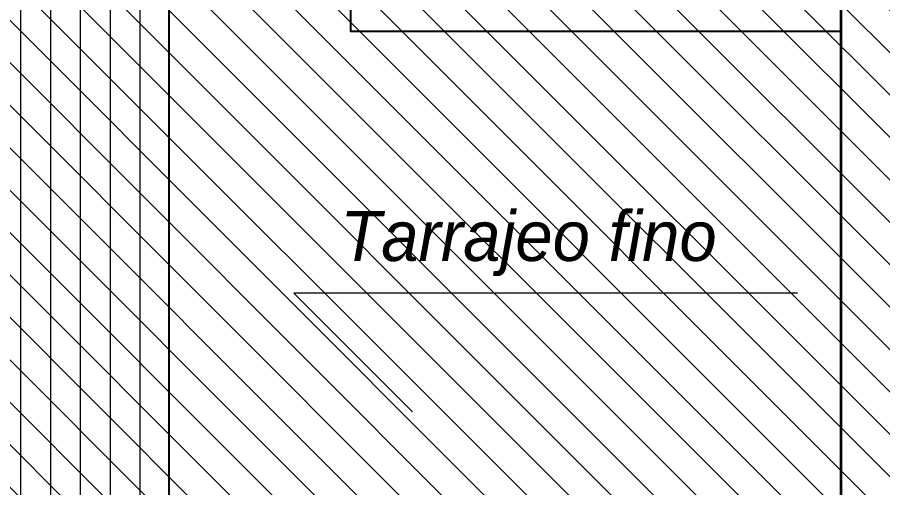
# Model space of a CAD drawing. Header units: millimetres. Extents: x 3790 to 7711, y 1449 to 3132.
# Drawn here: x 3987.296 to 3988.843, y 1452.779 to 1453.62 of the extents above; entities that cross this region are included whole.
import ezdxf

# ---------------------------------------------------------------- set-up
doc = ezdxf.new("R2010")
doc.units = ezdxf.units.MM
for name, color, linetype, lineweight in [('pluma 0.0', 33, 'Continuous', 0), ('pluma 2.5', 30, 'Continuous', 25), ('pluma 3.5', 253, 'Continuous', 35), ('TEXTO', 7, 'Continuous', 9), ('TEXTURAS', 35, 'Continuous', 5)]:
    doc.layers.add(name, color=color, linetype=linetype, lineweight=lineweight)
doc.styles.get("Standard").update_dxf_attribs({"font": 'arial.ttf'})

msp = doc.modelspace()

# ---------------------------------------------------------------- hatches: boundary and pattern name
at = {"layer": 'pluma 0.0'}
h = msp.add_hatch(dxfattribs=at)
h.set_pattern_fill('LINE', color=256, scale=0.016875, angle=135)
h.set_pattern_definition([(135, (-23111.18941, -8375.24651), (-0.03788545551, -0.03788545551), [])])
h.paths.add_polyline_path([(3985.3676, 1451.9447), (3985.3676, 1466.4947), (3992.3676, 1466.4947), (3992.3676, 1451.9447)])

# ---------------------------------------------------------------- linework, layer by layer
for p, q in [((3987.3021, 1455.2947), (3987.3021, 1451.9447)), ((3987.3554, 1455.2947), (3987.3554, 1451.9447)), ((3987.4087, 1455.2947), (3987.4087, 1451.9447)), ((3987.462, 1455.2947), (3987.462, 1451.9447)), ((3987.5153, 1455.2947), (3987.5153, 1451.9447))]:
    msp.add_line(p, q, dxfattribs=at)
at = {"layer": 'pluma 2.5'}
msp.add_line((3987.5668, 1455.2947), (3987.5668, 1451.9447), dxfattribs=at)
msp.add_lwpolyline([(3988.7676, 1455.2947), (3987.8918, 1455.2947), (3987.8918, 1453.5947), (3988.7676, 1453.5947)], close=True, dxfattribs=at)
at = {"layer": 'pluma 3.5'}
msp.add_line((3988.7676, 1455.4947), (3988.7676, 1451.9447), dxfattribs=at)
at = {"layer": 'TEXTURAS'}
msp.add_lwpolyline([(3988.6901, 1453.1269), (3987.7901, 1453.1269), (3988.0022, 1452.9148)], dxfattribs=at)

# ---------------------------------------------------------------- texts
at = {"layer": 'TEXTO', "insert": (3987.8733, 1453.2739), "char_height": 0.0896, "width": 2.293656, "attachment_point": 1}
msp.add_mtext('{\\fStylus BT|b0|i1|c0|p34;\\C7;Tarrajeo fino}', dxfattribs=at)

doc.saveas('drawing.dxf')
